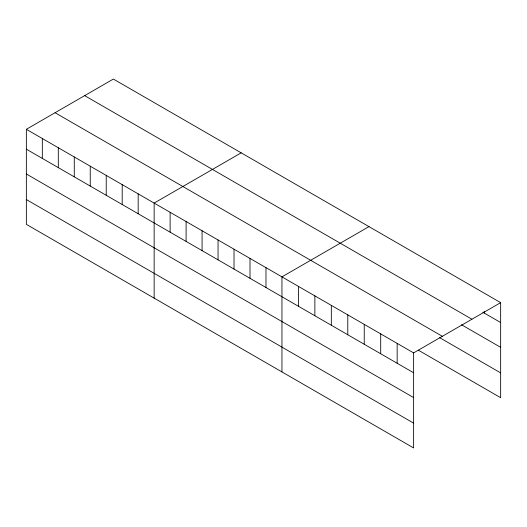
<?xml version="1.0" encoding="UTF-8"?>
<svg xmlns="http://www.w3.org/2000/svg" width="527" height="527" viewBox="0 0 527 527"><rect width="100%" height="100%" fill="white"/><g stroke="black" fill="none" stroke-linecap="round" stroke-linejoin="round"><path stroke-width="0.79" d="M26.35 129.299L413.623 352.892L413.623 447.943L26.35 224.357L26.35 129.299L113.377 79.057L500.65 302.643L500.65 397.701L418.352 350.185M241.182 152.837L154.147 203.086L154.147 298.144M368.979 226.623L281.952 276.866L281.952 371.924M413.623 352.892L500.65 302.643M482.818 312.228L500.65 322.524M84.663 95.637L471.928 319.224M461.56 324.764L500.65 347.333M55.071 112.719L442.337 336.305M439.617 337.655L500.65 372.892M26.35 149.181L413.623 372.767M26.35 173.989L413.623 397.575M26.35 199.549L413.623 423.135M484.188 311.431L484.188 313.018M397.16 343.387L397.16 363.268M380.705 333.887L380.705 353.762M364.243 324.382L364.243 344.263M347.787 314.876L347.787 334.757M331.325 305.377L331.325 325.258M314.869 295.871L314.869 315.752M298.407 286.372L298.407 306.253M265.977 267.644L265.977 287.525M250.002 258.421L250.002 278.302M234.021 249.199L234.021 269.08M218.046 239.976L218.046 259.857M202.072 230.754L202.072 250.635M186.097 221.531L186.097 241.412M170.122 212.309L170.122 232.19M138.173 193.864L138.173 213.745M122.198 184.641L122.198 204.516M106.223 175.419L106.223 195.293M90.249 166.189L90.249 186.071M74.274 156.967L74.274 176.848M58.299 147.744L58.299 167.626M42.325 138.522L42.325 158.403"/></g></svg>
